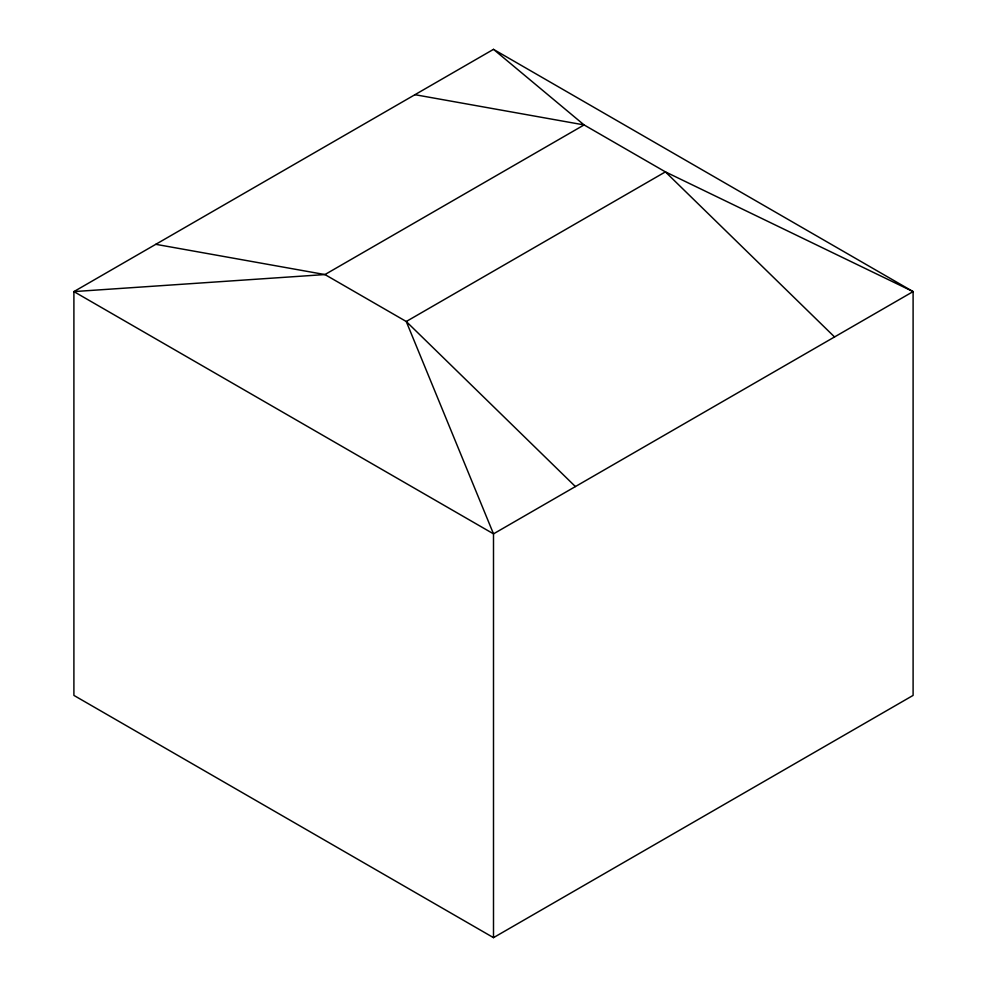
<?xml version="1.0" encoding="UTF-8"?>
<svg xmlns="http://www.w3.org/2000/svg" width="987" height="987" viewBox="0 0 987 987"><rect width="100%" height="100%" fill="white"/><g stroke="black" fill="none" stroke-linecap="round" stroke-linejoin="round"><path stroke-width="1.48" d="M493.5 49.35L73.902 291.597L73.902 695.403L493.5 937.65L913.098 695.403L913.098 291.597L493.5 49.35L584.094 124.93L665.411 171.874L913.098 291.597L493.5 533.856L73.902 291.597L324.945 274.559L584.094 124.93L414.959 94.69M155.81 244.32L324.945 274.559L406.262 321.503L575.409 486.566M834.546 336.949L665.411 171.874L406.262 321.503L493.5 533.856L493.5 937.65"/></g></svg>
